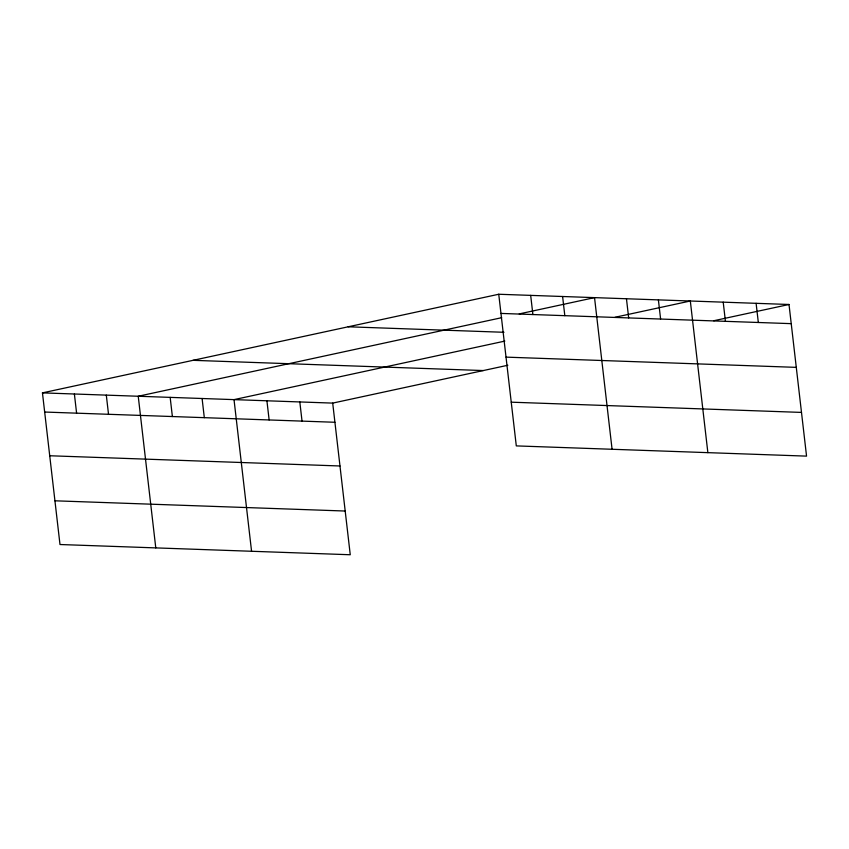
<?xml version="1.0" encoding="UTF-8"?>
<svg xmlns="http://www.w3.org/2000/svg" width="849" height="849" viewBox="0 0 849 849"><rect width="100%" height="100%" fill="white"/><g stroke="black" fill="none" stroke-linecap="round" stroke-linejoin="round"><path stroke-width="1.27" d="M42.45 392.875L332.702 403.105L350.255 554.747L59.992 544.517L42.45 392.875L498.745 294.253L789.008 304.483L806.55 456.125L516.298 445.895L498.745 294.253M501.674 317.696L138.238 396.25L155.781 547.892M519.238 313.897L594.533 297.628L612.076 449.27M504.837 341.096L234.016 399.624L251.569 551.277M615.026 317.271L690.322 301.002L707.864 452.644M332.702 403.105L507.851 365.25M713.712 320.752L789.008 304.483M500.963 313.419L791.226 323.649M348.164 326.791L503.977 332.288M506.025 357.132L796.277 367.362M193.031 360.326L483.283 370.557M511.236 402.182L801.488 412.412M44.668 412.041L334.92 422.271M49.73 455.754L339.982 465.984M54.941 500.804L345.193 511.034M756.109 303.316L758.327 322.482M723.21 302.159L725.428 321.325M658.389 299.877L660.607 319.044M626.456 298.752L628.674 317.919M562.6 296.503L564.818 315.669M530.678 295.378L532.896 314.544M299.814 401.948L302.032 421.115M266.915 400.781L269.133 419.947M202.094 398.499L204.312 417.666M170.161 397.374L172.379 416.541M106.305 395.125L108.523 414.291M74.383 394L76.601 413.166"/></g></svg>
